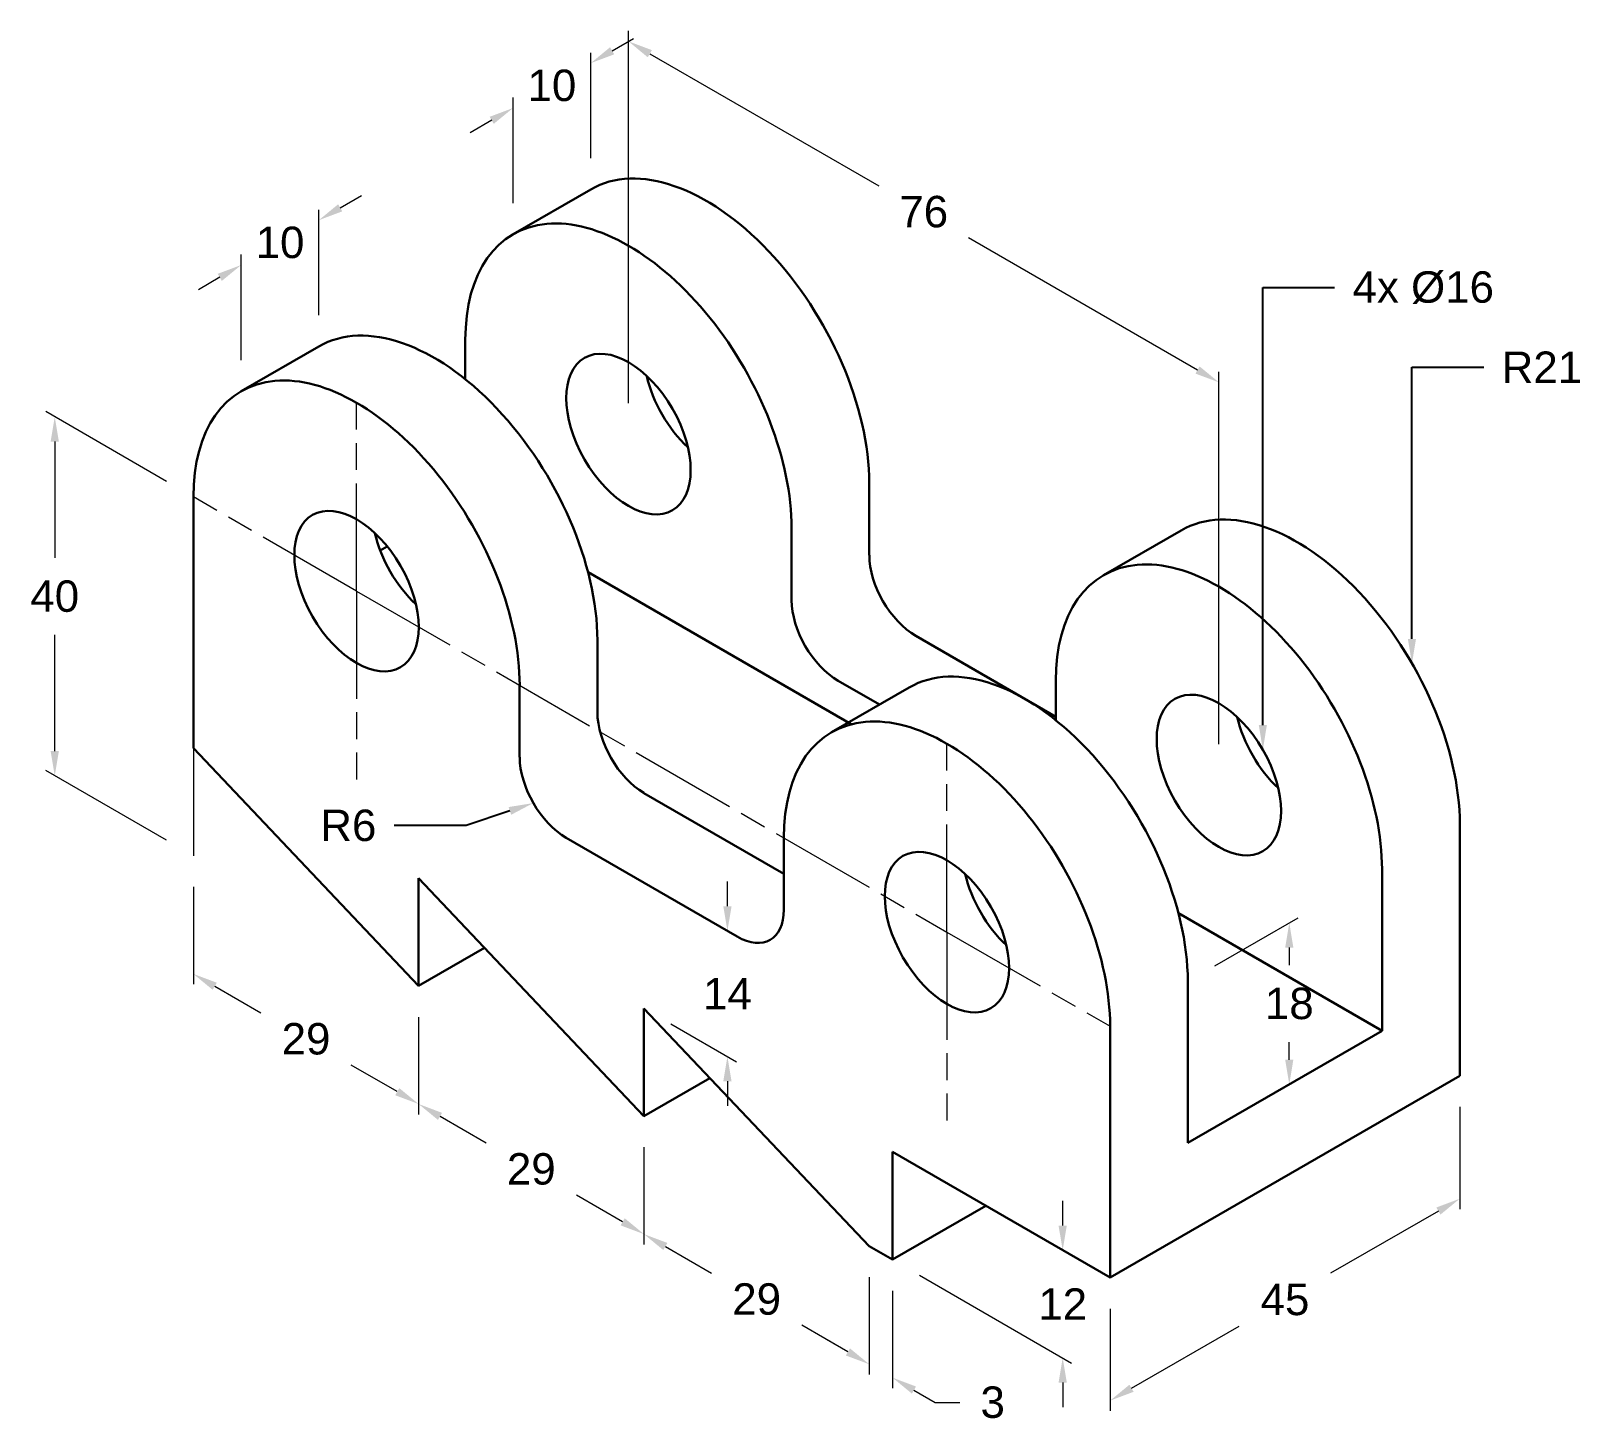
# Model space of a CAD drawing. Header units: inches. Extents: x 1867 to 2040, y 3607 to 3762.
import ezdxf
from ezdxf import colors
from ezdxf.entities.mleader import LeaderData, LeaderLine
from ezdxf.math import Vec2, Vec3

# ---------------------------------------------------------------- set-up
doc = ezdxf.new("R2010")
doc.units = ezdxf.units.IN
doc.header["$LTSCALE"] = 0.5
doc.header["$MEASUREMENT"] = 0
doc.linetypes.add('ACAD_ISO08W100', pattern=[36, 24, -3, 6, -3])
for name, color, linetype, lineweight in [('center line', 122, 'ACAD_ISO08W100', 13), ('extension line', 52, 'Continuous', 13), ('guide line', 152, 'Continuous', 9), ('object line', 7, 'Continuous', 30)]:
    doc.layers.add(name, color=color, linetype=linetype, lineweight=lineweight)
doc.styles.get("Standard").update_dxf_attribs({"font": 'arial.ttf'})
doc.dimstyles.new('ISO-25', dxfattribs={"dimtxt": 3.5, "dimasz": 2.75, "dimexe": 1, "dimexo": 3, "dimgap": 2.5, "dimtad": 0, "dimtih": 1, "dimtoh": 1, "dimdec": 0, "dimzin": 1, "dimdsep": 46, "dimtxsty": 'Standard', "dimcen": 0.5, "dimadec": 0, "dimazin": 0, "dimtfac": 1, "dimtdec": 0, "dimtofl": 0, "dimtmove": 0, "dimatfit": 3, "dimfxl": 0.03937, "dimlwd": 13, "dimlwe": 13, "dimarcsym": 0})

# ---------------------------------------------------------------- blocks, each defined once
blk = doc.blocks.new('*D0')
at = {"layer": 'Defpoints', "color": 0, "transparency": 16777216}
for p in [(1999.67, 3723.06), (1933.86, 3717.29), (1999.67, 3679.29)]:
    blk.add_point(p, dxfattribs=at)
at = {"layer": 'extension line', "color": 0, "linetype": 'Continuous', "lineweight": 13, "transparency": 16777216}
for p, q in [((1933.86, 3720.75), (1933.86, 3762.21)), ((1936.24, 3759.68), (1961.77, 3744.94)), ((1997.29, 3724.43), (1971.76, 3739.17)), ((1999.67, 3682.75), (1999.67, 3724.21))]:
    blk.add_line(p, q, dxfattribs=at)
at = {"layer": 'extension line', "color": 0, "transparency": 16777216}
for points in [[(1936.47, 3760.08), (1936.01, 3759.28), (1933.86, 3761.06)], [(1997.52, 3724.83), (1997.06, 3724.03), (1999.67, 3723.06)]]:
    blk.add_solid(points, dxfattribs=at)
at = {"layer": 'extension line', "color": 0, "transparency": 16777216, "insert": (1966.77, 3742.06), "char_height": 3.5, "attachment_point": 5}
blk.add_mtext('76', dxfattribs=at)
blk = doc.blocks.new('*D1')
at = {"layer": 'Defpoints', "color": 0, "transparency": 16777216}
for p in [(1929.66, 3758.63), (1929.66, 3744.56), (1921, 3739.56)]:
    blk.add_point(p, dxfattribs=at)
at = {"layer": 'extension line', "color": 0, "linetype": 'Continuous', "lineweight": 13, "transparency": 16777216}
for p, q in [((1932.04, 3760.01), (1934.42, 3761.38)), ((1929.66, 3748.03), (1929.66, 3759.79)), ((1921, 3743.03), (1921, 3754.79)), ((1918.62, 3752.26), (1916.23, 3750.88))]:
    blk.add_line(p, q, dxfattribs=at)
at = {"layer": 'extension line', "color": 0, "transparency": 16777216}
for points in [[(1931.81, 3760.4), (1932.27, 3759.61), (1929.66, 3758.63)], [(1918.39, 3752.65), (1918.84, 3751.86), (1921, 3753.63)]]:
    blk.add_solid(points, dxfattribs=at)
at = {"layer": 'extension line', "color": 0, "transparency": 16777216, "insert": (1925.33, 3756.13), "char_height": 3.5, "attachment_point": 5}
blk.add_mtext('10', dxfattribs=at)
blk = doc.blocks.new('*D2')
at = {"layer": 'Defpoints', "color": 0, "transparency": 16777216}
for p in [(1899.35, 3741.13), (1899.35, 3727.06), (1890.69, 3722.06)]:
    blk.add_point(p, dxfattribs=at)
at = {"layer": 'extension line', "color": 0, "linetype": 'Continuous', "lineweight": 13, "transparency": 16777216}
for p, q in [((1901.73, 3742.51), (1904.11, 3743.88)), ((1899.35, 3730.53), (1899.35, 3742.29)), ((1890.69, 3725.53), (1890.69, 3737.29)), ((1888.3, 3734.76), (1885.92, 3733.38))]:
    blk.add_line(p, q, dxfattribs=at)
at = {"layer": 'extension line', "color": 0, "transparency": 16777216}
for points in [[(1901.5, 3742.9), (1901.96, 3742.11), (1899.35, 3741.13)], [(1888.08, 3735.15), (1888.53, 3734.36), (1890.69, 3736.13)]]:
    blk.add_solid(points, dxfattribs=at)
at = {"layer": 'extension line', "color": 0, "transparency": 16777216, "insert": (1895.02, 3738.63), "char_height": 3.5, "attachment_point": 5}
blk.add_mtext('10', dxfattribs=at)
blk = doc.blocks.new('*D3')
at = {"layer": 'Defpoints', "color": 0, "transparency": 16777216}
for p in [(1885.36, 3710.29), (1869.91, 3679.21), (1885.36, 3670.29)]:
    blk.add_point(p, dxfattribs=at)
at = {"layer": 'extension line', "color": 0, "linetype": 'Continuous', "lineweight": 13, "transparency": 16777216}
for p, q in [((1882.36, 3712.02), (1868.91, 3719.79)), ((1869.91, 3716.46), (1869.91, 3703.5)), ((1869.91, 3681.96), (1869.91, 3694.92)), ((1882.36, 3672.02), (1868.91, 3679.79))]:
    blk.add_line(p, q, dxfattribs=at)
at = {"layer": 'extension line', "color": 0, "transparency": 16777216}
for points in [[(1869.45, 3716.46), (1870.37, 3716.46), (1869.91, 3719.21)], [(1869.45, 3681.96), (1870.37, 3681.96), (1869.91, 3679.21)]]:
    blk.add_solid(points, dxfattribs=at)
at = {"layer": 'extension line', "color": 0, "transparency": 16777216, "insert": (1869.91, 3699.21), "char_height": 3.5, "attachment_point": 5}
blk.add_mtext('40', dxfattribs=at)
blk = doc.blocks.new('*D4')
at = {"layer": 'Defpoints', "color": 0, "transparency": 16777216}
for p in [(1885.36, 3670.29), (1910.47, 3655.79), (1910.47, 3642.63)]:
    blk.add_point(p, dxfattribs=at)
at = {"layer": 'extension line', "color": 0, "linetype": 'Continuous', "lineweight": 13, "transparency": 16777216}
for p, q in [((1885.36, 3666.82), (1885.36, 3655.98)), ((1887.74, 3655.76), (1892.88, 3652.79)), ((1910.47, 3652.32), (1910.47, 3641.48)), ((1908.09, 3644.01), (1902.96, 3646.97))]:
    blk.add_line(p, q, dxfattribs=at)
at = {"layer": 'extension line', "color": 0, "transparency": 16777216}
for points in [[(1887.97, 3656.15), (1887.51, 3655.36), (1885.36, 3657.13)], [(1908.32, 3644.4), (1907.86, 3643.61), (1910.47, 3642.63)]]:
    blk.add_solid(points, dxfattribs=at)
at = {"layer": 'extension line', "color": 0, "transparency": 16777216, "insert": (1897.92, 3649.88), "char_height": 3.5, "attachment_point": 5}
blk.add_mtext('29', dxfattribs=at)
blk = doc.blocks.new('*D5')
at = {"layer": 'Defpoints', "color": 0, "transparency": 16777216}
for p in [(1910.47, 3655.79), (1935.59, 3641.29), (1935.59, 3628.13)]:
    blk.add_point(p, dxfattribs=at)
at = {"layer": 'extension line', "color": 0, "linetype": 'Continuous', "lineweight": 13, "transparency": 16777216}
for p, q in [((1910.47, 3652.32), (1910.47, 3641.48)), ((1912.86, 3641.26), (1917.99, 3638.29)), ((1935.59, 3637.82), (1935.59, 3626.98)), ((1933.21, 3629.51), (1928.07, 3632.47))]:
    blk.add_line(p, q, dxfattribs=at)
at = {"layer": 'extension line', "color": 0, "transparency": 16777216}
for points in [[(1913.08, 3641.65), (1912.63, 3640.86), (1910.47, 3642.63)], [(1933.44, 3629.9), (1932.98, 3629.11), (1935.59, 3628.13)]]:
    blk.add_solid(points, dxfattribs=at)
at = {"layer": 'extension line', "color": 0, "transparency": 16777216, "insert": (1923.03, 3635.38), "char_height": 3.5, "attachment_point": 5}
blk.add_mtext('29', dxfattribs=at)
blk = doc.blocks.new('*D6')
at = {"layer": 'Defpoints', "color": 0, "transparency": 16777216}
for p in [(1935.59, 3641.29), (1960.7, 3626.79), (1960.7, 3613.63)]:
    blk.add_point(p, dxfattribs=at)
at = {"layer": 'extension line', "color": 0, "linetype": 'Continuous', "lineweight": 13, "transparency": 16777216}
for p, q in [((1935.59, 3637.82), (1935.59, 3626.98)), ((1937.97, 3626.76), (1943.11, 3623.79)), ((1960.7, 3623.32), (1960.7, 3612.48)), ((1958.32, 3615.01), (1953.19, 3617.97))]:
    blk.add_line(p, q, dxfattribs=at)
at = {"layer": 'extension line', "color": 0, "transparency": 16777216}
for points in [[(1938.2, 3627.15), (1937.74, 3626.36), (1935.59, 3628.13)], [(1958.55, 3615.4), (1958.09, 3614.61), (1960.7, 3613.63)]]:
    blk.add_solid(points, dxfattribs=at)
at = {"layer": 'extension line', "color": 0, "transparency": 16777216, "insert": (1948.15, 3620.88), "char_height": 3.5, "attachment_point": 5}
blk.add_mtext('29', dxfattribs=at)
blk = doc.blocks.new('*D7')
at = {"layer": 'Defpoints', "color": 0, "transparency": 16777216}
for p in [(1960.7, 3626.79), (1963.3, 3625.29), (1963.3, 3612.13)]:
    blk.add_point(p, dxfattribs=at)
at = {"layer": 'extension line', "color": 0, "linetype": 'Continuous', "lineweight": 13, "transparency": 16777216}
for p, q in [((1960.7, 3623.32), (1960.7, 3612.48)), ((1963.3, 3621.82), (1963.3, 3610.98)), ((1958.32, 3615.01), (1955.94, 3616.38)), ((1965.68, 3610.76), (1968.06, 3609.38)), ((1968.06, 3609.38), (1970.81, 3609.38))]:
    blk.add_line(p, q, dxfattribs=at)
at = {"layer": 'extension line', "color": 0, "transparency": 16777216}
for points in [[(1958.55, 3615.4), (1958.09, 3614.61), (1960.7, 3613.63)], [(1965.91, 3611.15), (1965.45, 3610.36), (1963.3, 3612.13)]]:
    blk.add_solid(points, dxfattribs=at)
at = {"layer": 'extension line', "color": 0, "transparency": 16777216, "insert": (1974.46, 3609.38), "char_height": 3.5, "attachment_point": 5}
blk.add_mtext('3', dxfattribs=at)
blk = doc.blocks.new('*D8')
at = {"layer": 'Defpoints', "color": 0, "transparency": 16777216}
for p in [(1963.3, 3637.29), (1982.26, 3626.34), (1963.3, 3625.29)]:
    blk.add_point(p, dxfattribs=at)
at = {"layer": 'extension line', "color": 0, "linetype": 'Continuous', "lineweight": 13, "transparency": 16777216}
for p, q in [((1966.3, 3635.56), (1983.26, 3625.76)), ((1982.26, 3629.09), (1982.26, 3631.84)), ((1966.3, 3623.56), (1983.26, 3613.76)), ((1982.26, 3611.59), (1982.26, 3608.84))]:
    blk.add_line(p, q, dxfattribs=at)
at = {"layer": 'extension line', "color": 0, "transparency": 16777216}
for points in [[(1981.8, 3629.09), (1982.72, 3629.09), (1982.26, 3626.34)], [(1981.8, 3611.59), (1982.72, 3611.59), (1982.26, 3614.34)]]:
    blk.add_solid(points, dxfattribs=at)
at = {"layer": 'extension line', "color": 0, "transparency": 16777216, "insert": (1982.26, 3620.34), "char_height": 3.5, "attachment_point": 5}
blk.add_mtext('12', dxfattribs=at)
blk = doc.blocks.new('*D9')
at = {"layer": 'Defpoints', "color": 0, "transparency": 16777216}
for p in [(2007.52, 3662.82), (1996.21, 3656.29), (1996.21, 3638.29)]:
    blk.add_point(p, dxfattribs=at)
at = {"layer": 'extension line', "color": 0, "linetype": 'Continuous', "lineweight": 13, "transparency": 16777216}
for p, q in [((1999.21, 3658.02), (2008.52, 3663.39)), ((2007.52, 3660.07), (2007.52, 3658.1)), ((2007.52, 3647.57), (2007.52, 3649.53)), ((1999.21, 3640.02), (2008.52, 3645.39))]:
    blk.add_line(p, q, dxfattribs=at)
at = {"layer": 'extension line', "color": 0, "transparency": 16777216}
for points in [[(2007.06, 3660.07), (2007.97, 3660.07), (2007.52, 3662.82)], [(2007.06, 3647.57), (2007.97, 3647.57), (2007.52, 3644.82)]]:
    blk.add_solid(points, dxfattribs=at)
at = {"layer": 'extension line', "color": 0, "transparency": 16777216, "insert": (2007.52, 3653.82), "char_height": 3.5, "attachment_point": 5}
blk.add_mtext('18', dxfattribs=at)
blk = doc.blocks.new('*D10')
at = {"layer": 'Defpoints', "color": 0, "transparency": 16777216}
for p in [(2026.52, 3645.79), (2026.52, 3632.08), (1987.55, 3623.29)]:
    blk.add_point(p, dxfattribs=at)
at = {"layer": 'extension line', "color": 0, "linetype": 'Continuous', "lineweight": 13, "transparency": 16777216}
for p, q in [((2026.52, 3642.32), (2026.52, 3630.93)), ((2024.14, 3630.71), (2012.13, 3623.77)), ((1987.55, 3619.82), (1987.55, 3608.43)), ((1989.93, 3610.96), (2001.95, 3617.89))]:
    blk.add_line(p, q, dxfattribs=at)
at = {"layer": 'extension line', "color": 0, "transparency": 16777216}
for points in [[(2023.91, 3631.1), (2024.37, 3630.31), (2026.52, 3632.08)], [(1989.7, 3611.35), (1990.16, 3610.56), (1987.55, 3609.58)]]:
    blk.add_solid(points, dxfattribs=at)
at = {"layer": 'extension line', "color": 0, "transparency": 16777216, "insert": (2007.04, 3620.83), "char_height": 3.5, "attachment_point": 5}
blk.add_mtext('45', dxfattribs=at)
blk = doc.blocks.new('*D11')
at = {"layer": 'Defpoints', "color": 0, "transparency": 16777216}
for p in [(1935.59, 3667.29), (1944.89, 3661.92), (1935.59, 3653.29)]:
    blk.add_point(p, dxfattribs=at)
at = {"layer": 'extension line', "color": 0, "linetype": 'Continuous', "lineweight": 13, "transparency": 16777216}
for p, q in [((1944.89, 3664.67), (1944.89, 3667.42)), ((1938.59, 3665.56), (1945.89, 3661.34)), ((1938.59, 3651.56), (1945.89, 3647.34)), ((1944.89, 3645.17), (1944.89, 3642.42))]:
    blk.add_line(p, q, dxfattribs=at)
at = {"layer": 'extension line', "color": 0, "transparency": 16777216}
for points in [[(1944.43, 3664.67), (1945.35, 3664.67), (1944.89, 3661.92)], [(1944.43, 3645.17), (1945.35, 3645.17), (1944.89, 3647.92)]]:
    blk.add_solid(points, dxfattribs=at)
at = {"layer": 'extension line', "color": 0, "transparency": 16777216, "insert": (1944.89, 3654.92), "char_height": 3.5, "attachment_point": 5}
blk.add_mtext('14', dxfattribs=at)

msp = doc.modelspace()

# ---------------------------------------------------------------- linework, layer by layer
at = {"layer": 'center line'}
for p, q in [((1903.55, 3699.79), (1903.55, 3720.79)), ((1903.55, 3699.79), (1885.36, 3710.29)), ((1903.55, 3699.79), (1969.36, 3661.79)), ((1903.55, 3699.79), (1903.55, 3678.79)), ((1969.36, 3661.79), (1969.36, 3682.79)), ((1969.36, 3661.79), (1987.55, 3651.29)), ((1969.36, 3661.79), (1969.36, 3640.79))]:
    msp.add_line(p, q, dxfattribs=at)
at = {"layer": 'guide line'}
msp.add_line((1885.36, 3682.29), (1885.36, 3670.29), dxfattribs=at)
at = {"layer": 'object line'}
for p, q in [((1921, 3739.56), (1929.66, 3744.56)), ((1890.69, 3722.06), (1899.35, 3727.06)), ((1915.67, 3727.79), (1915.67, 3723.4)), ((1960.7, 3711.79), (1960.7, 3703.79)), ((1885.36, 3710.29), (1885.36, 3682.29)), ((1952.04, 3706.79), (1952.04, 3698.79)), ((1986.82, 3701.56), (1995.48, 3706.56)), ((1906.18, 3704.31), (1906.97, 3704.77)), ((1958.69, 3684.95), (1929.35, 3701.89)), ((1930.39, 3694.29), (1930.39, 3686.29)), ((1981.49, 3685.79), (1965.9, 3694.79)), ((1921.73, 3689.29), (1921.73, 3681.29)), ((1956.5, 3684.06), (1965.16, 3689.06)), ((1961.83, 3687.14), (1957.24, 3689.79)), ((1981.49, 3689.79), (1981.49, 3685.4)), ((1910.47, 3655.79), (1885.36, 3682.29)), ((1951.18, 3668.29), (1935.59, 3677.29)), ((2026.52, 3673.79), (2026.52, 3645.79)), ((1945.98, 3661.29), (1926.93, 3672.29)), ((1951.18, 3672.29), (1951.18, 3664.29)), ((1910.47, 3667.79), (1910.47, 3655.79)), ((1935.59, 3641.29), (1910.47, 3667.79)), ((2017.86, 3668.79), (2017.86, 3650.79)), ((2017.86, 3650.79), (1995.17, 3663.89)), ((1910.47, 3655.79), (1917.82, 3660.03)), ((1996.21, 3656.29), (1996.21, 3638.29)), ((1935.59, 3641.29), (1935.59, 3653.29)), ((1935.59, 3653.29), (1960.7, 3626.79)), ((1987.55, 3651.29), (1987.55, 3623.29)), ((1996.21, 3638.29), (2017.86, 3650.79)), ((1935.59, 3641.29), (1942.94, 3645.53)), ((2026.52, 3645.79), (1987.55, 3623.29)), ((1963.3, 3625.29), (1963.3, 3637.29)), ((1987.55, 3623.29), (1963.3, 3637.29)), ((1963.3, 3625.29), (1973.69, 3631.29)), ((1960.7, 3626.79), (1963.3, 3625.29))]:
    msp.add_line(p, q, dxfattribs=at)
for centre, major_axis, start_param, end_param in [((1942.52, 3722.29), (12.86, -22.27), 7.068583, 9.424778), ((1933.86, 3717.29), (12.86, -22.27), 7.068583, 10.210176), ((1912.21, 3704.79), (12.86, -22.27), 7.068583, 9.424778), ((1903.55, 3699.79), (12.86, -22.27), 0.785398, 3.926991), ((1942.52, 3722.29), (4.9, -8.49), 4.225694, 5.199084), ((2008.34, 3684.29), (12.86, -22.27), 7.068583, 9.424778), ((1912.21, 3704.79), (4.9, -8.49), 4.225694, 5.199084), ((1965.9, 3700.79), (3.67, -6.36), 3.926991, 5.497787), ((1999.67, 3679.29), (12.86, -22.27), 7.068583, 10.210176), ((1957.24, 3695.79), (3.67, -6.36), 3.926991, 5.497787), ((1978.02, 3666.79), (12.86, -22.27), 7.068583, 9.424778), ((1969.36, 3661.79), (12.86, -22.27), 0.785398, 3.926991), ((1935.59, 3683.29), (3.67, -6.36), 3.926991, 5.497787), ((2008.34, 3684.29), (4.9, -8.49), 4.225694, 5.199084), ((1926.93, 3678.29), (3.67, -6.36), 3.926991, 5.497787), ((1978.02, 3666.79), (4.9, -8.49), 4.225694, 5.199084), ((1945.98, 3667.29), (3.67, -6.36), 5.497787, 7.068583)]:
    msp.add_ellipse(centre, major_axis=major_axis, ratio=0.57735, start_param=start_param, end_param=end_param, dxfattribs=at)
for centre in [(1933.86, 3717.29), (1903.55, 3699.79), (1999.67, 3679.29), (1969.36, 3661.79)]:
    msp.add_ellipse(centre, major_axis=(4.9, -8.49), ratio=0.57735, dxfattribs=at)

# ---------------------------------------------------------------- dimensions: what is measured, and where the dimension line sits
at = {"layer": 'extension line'}
for base, p1, p2, angle, picture, middle in [((1929.66, 3758.63), (1921, 3739.56), (1929.66, 3744.56), 30, '*D1', (1925.33, 3756.13)), ((1899.35, 3741.13), (1890.69, 3722.06), (1899.35, 3727.06), 30, '*D2', (1895.02, 3738.63)), ((1944.89, 3661.92), (1935.59, 3653.29), (1935.59, 3667.29), 90, '*D11', (1944.89, 3654.92)), ((2007.52, 3662.82), (1996.21, 3638.29), (1996.21, 3656.29), 90, '*D9', (2007.52, 3653.82)), ((1982.26, 3626.34), (1963.3, 3625.29), (1963.3, 3637.29), 90, '*D8', (1982.26, 3620.34))]:
    dim = msp.add_linear_dim(base=base, p1=p1, p2=p2, angle=angle, dimstyle='ISO-25', dxfattribs=at)
    dim.commit()
    dim.dimension.update_dxf_attribs({"geometry": picture, "text_midpoint": middle, "dimtype": 161})
for p1, p2, distance, picture, middle in [((1933.86, 3717.29), (1999.67, 3679.29), 37.9, '*D0', (1966.77, 3742.06)), ((1885.36, 3710.29), (1885.36, 3670.29), -15.45, '*D3', (1869.91, 3699.21)), ((1885.36, 3670.29), (1910.47, 3655.79), -11.4, '*D4', (1897.92, 3649.88)), ((1910.47, 3655.79), (1935.59, 3641.29), -11.4, '*D5', (1923.03, 3635.38)), ((1987.55, 3623.29), (2026.52, 3645.79), -11.87, '*D10', (2007.04, 3620.83)), ((1935.59, 3641.29), (1960.7, 3626.79), -11.4, '*D6', (1948.15, 3620.88)), ((1960.7, 3626.79), (1963.3, 3625.29), -11.4, '*D7', (1974.46, 3609.38))]:
    dim = msp.add_aligned_dim(p1=p1, p2=p2, distance=distance, dimstyle='ISO-25', dxfattribs=at)
    dim.commit()
    dim.dimension.update_dxf_attribs({"geometry": picture, "text_midpoint": middle})

# ---------------------------------------------------------------- leaders
ml = msp.add_multileader_mtext('Standard', dxfattribs=at)
ml.set_content('4x %%C16', color=256)
ml.set_leader_properties()
ml.build(insert=Vec2(0, 0))
ml.multileader.update_dxf_attribs({"arrow_head_size": 2.75})
ctx = ml.context
ctx.base_point, ctx.char_height, ctx.arrow_head_size, ctx.plane_origin = Vec3(2012.57, 3733.61), 3.5, 2.75, Vec3(2004.57, 3682.12)
notes = []
notes.append((ctx, [(0, (1, 1, 0), (2004.57, 3733.61), (1, 0), 8, [(0, [(2004.57, 3682.12)], 0, [])])]))
ctx.mtext.insert, ctx.mtext.flow_direction = Vec3(2014.57, 3735.43), 5
ml = msp.add_multileader_mtext('Standard', dxfattribs=at)
ml.set_content('R21', color=256)
ml.set_leader_properties()
ml.build(insert=Vec2(0, 0))
ml.multileader.update_dxf_attribs({"arrow_head_size": 2.75})
ctx = ml.context
ctx.base_point, ctx.char_height, ctx.arrow_head_size, ctx.plane_origin = Vec3(2029.19, 3724.74), 3.5, 2.75, Vec3(2021.19, 3691.71)
notes.append((ctx, [(0, (1, 1, 0), (2021.19, 3724.74), (1, 0), 8, [(0, [(2021.19, 3691.71)], 0, [])])]))
ctx.mtext.insert, ctx.mtext.flow_direction = Vec3(2031.19, 3726.49), 5
ml = msp.add_multileader_mtext('Standard', dxfattribs=at)
ml.set_content('R6', color=256)
ml.set_leader_properties()
ml.build(insert=Vec2(0, 0))
ml.multileader.update_dxf_attribs({"arrow_head_size": 2.75})
ctx = ml.context
ctx.base_point, ctx.char_height, ctx.arrow_head_size, ctx.plane_origin = Vec3(1898.12, 3673.66), 3.5, 2.75, Vec3(1923.25, 3676.17)
ctx.text_align_type = 2
notes.append((ctx, [(0, (1, 1, 0), (1915.76, 3673.66), (-1, 0), 8, [(0, [(1923.25, 3676.17)], 0, [])])]))
ctx.mtext.insert, ctx.mtext.alignment, ctx.mtext.flow_direction = Vec3(1905.76, 3675.44), 3, 5
for ctx, leaders in notes:
    for number, flags, end, landing, length, lines in leaders:
        leader = LeaderData()
        leader.index, (leader.has_last_leader_line, leader.has_dogleg_vector, leader.attachment_direction) = number, flags
        leader.last_leader_point, leader.dogleg_vector, leader.dogleg_length = Vec3(end), Vec3(landing), length
        for number, points, colour, breaks in lines:
            line = LeaderLine()
            line.index, line.vertices, line.color, line.breaks = number, Vec3.list(points), colors.encode_raw_color(colour), breaks
            leader.lines.append(line)
        ctx.leaders.append(leader)

doc.saveas('drawing.dxf')
